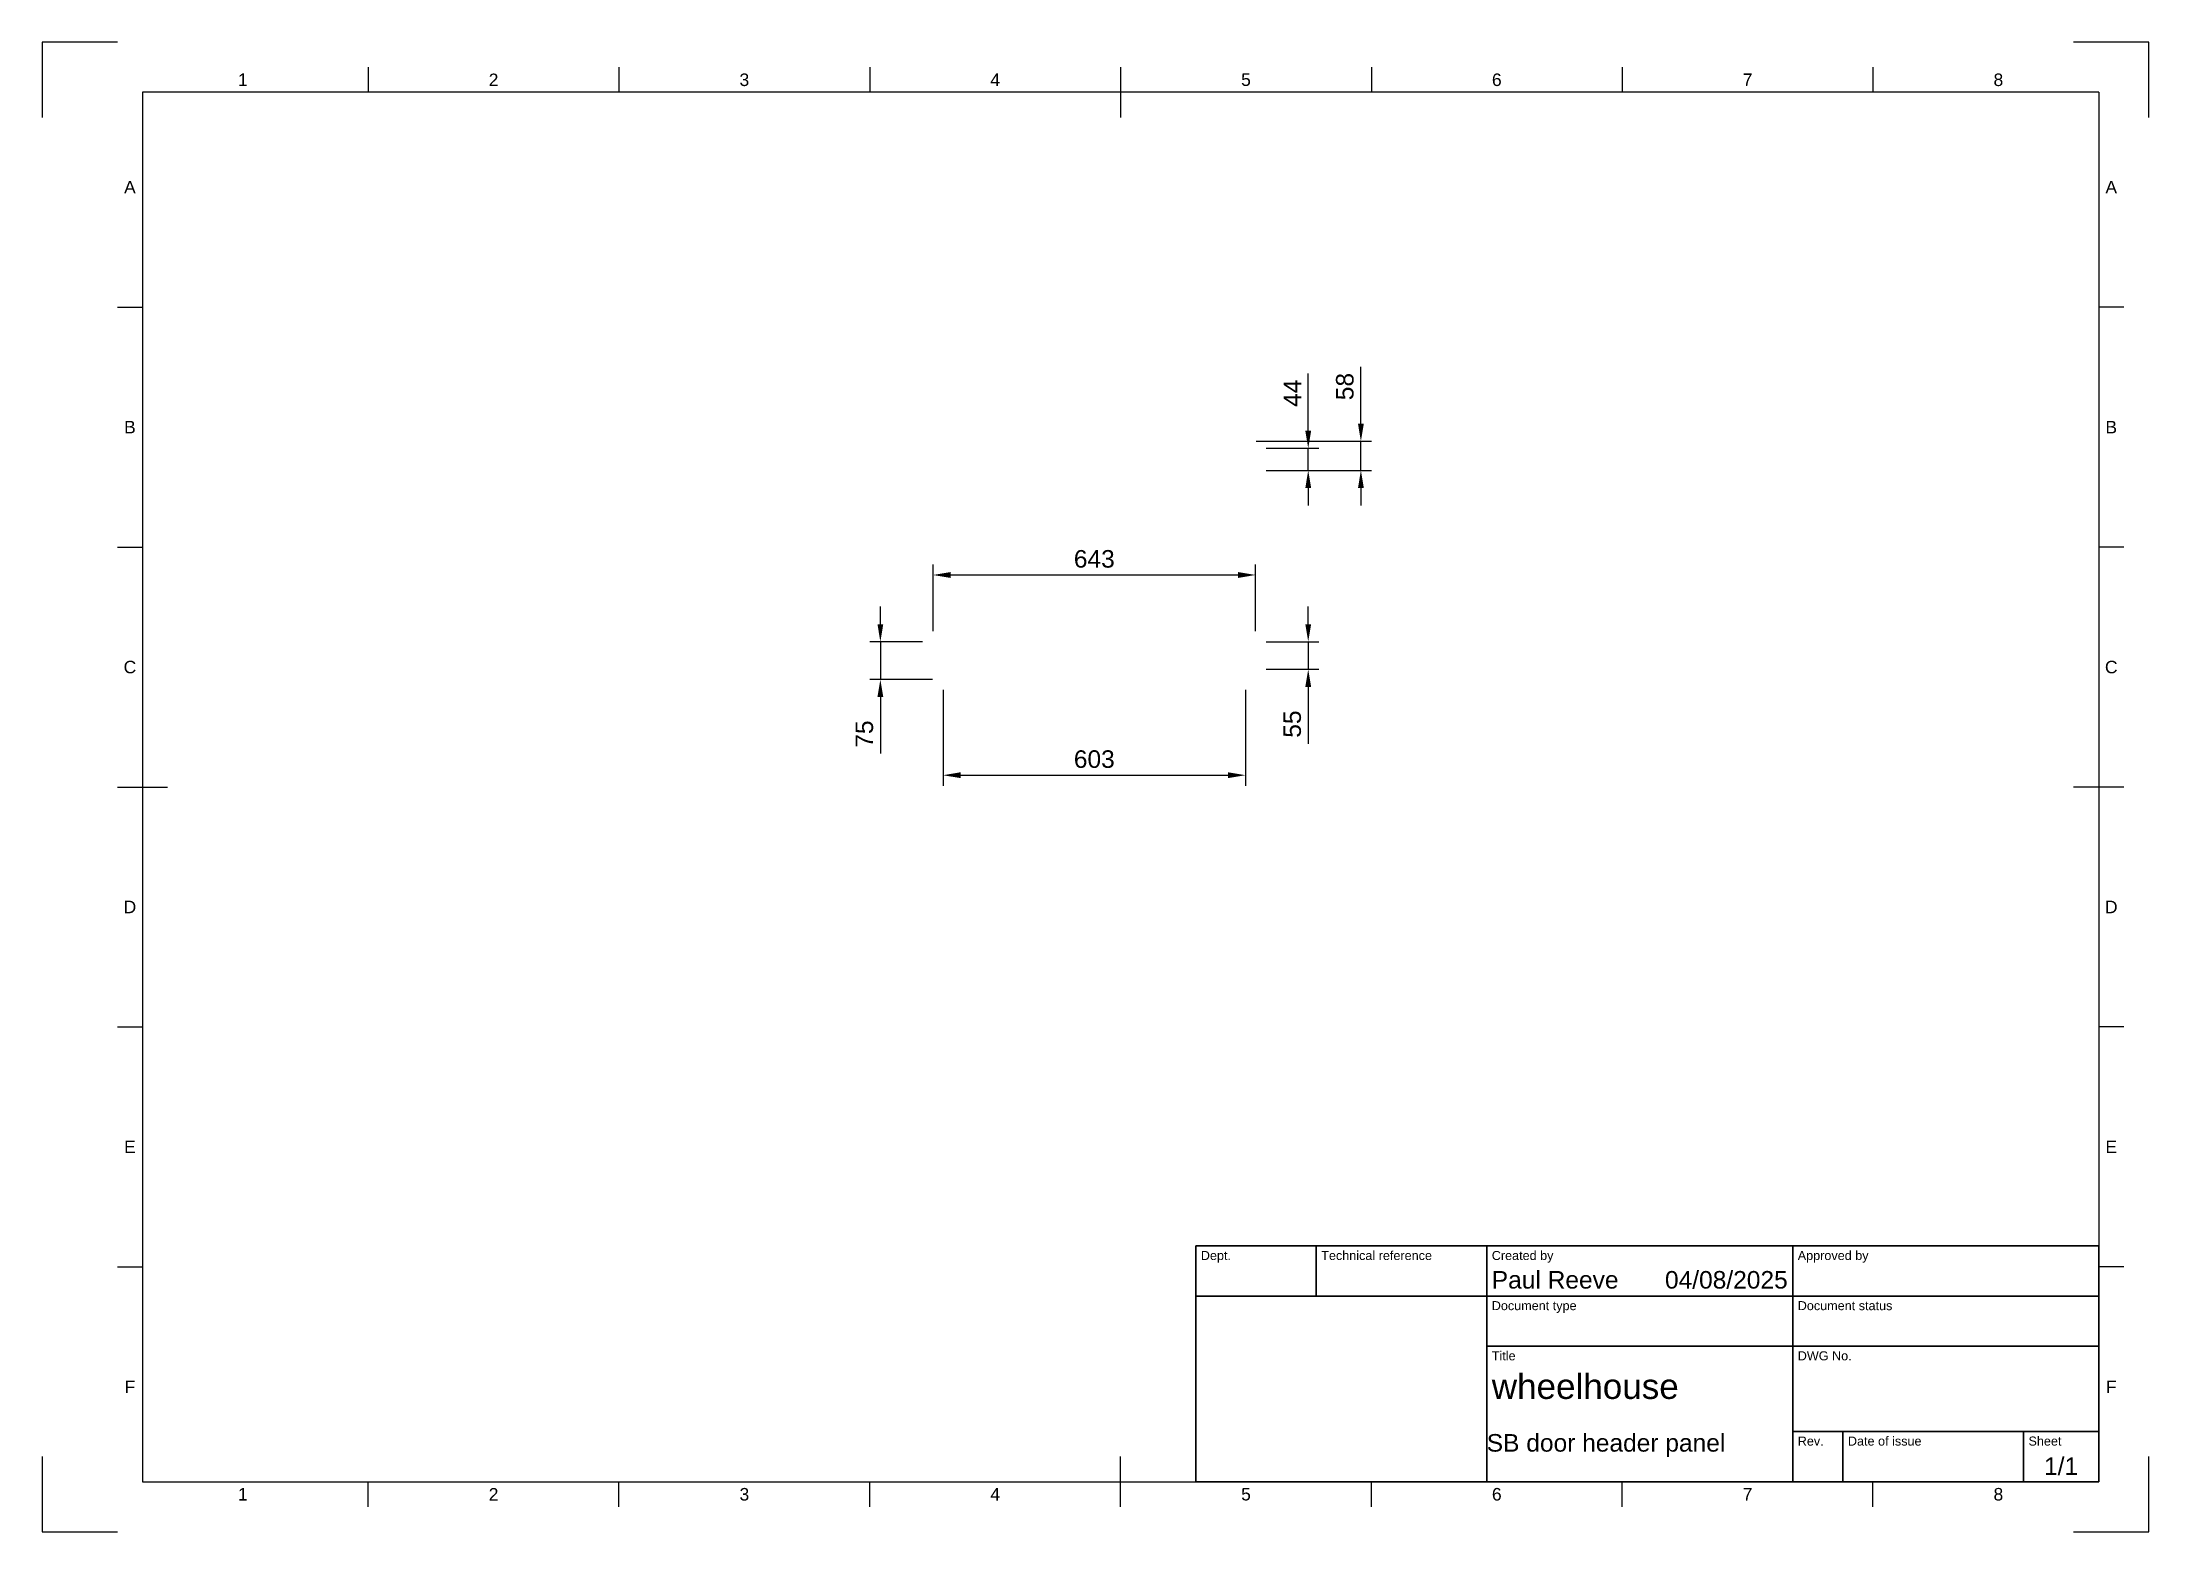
# Paper-space layout 'Sheet1' of a CAD drawing. Header units: millimetres. Extents: x 0 to 420, y 0 to 297.
import ezdxf
from ezdxf.enums import TextEntityAlignment as Align

# ---------------------------------------------------------------- set-up
doc = ezdxf.new("R2010")
doc.units = ezdxf.units.MM
doc.header["$LTSCALE"] = 0.75
for name, color, linetype, lineweight in [('BORDER', 7, 'Continuous', 25), ('FD_Dimensions', 7, 'Continuous', 25), ('Notes', 7, 'Continuous', 25), ('TITLEBLOCK', 7, 'Continuous', 35)]:
    doc.layers.add(name, color=color, linetype=linetype, lineweight=lineweight)
doc.styles.add('FusionTitle', font='Arial.ttf')
doc.styles.get("Standard").update_dxf_attribs({"font": 'Arial.ttf'})
doc.dimstyles.new('Dim-ISO-25', dxfattribs={"dimtxt": 3.5, "dimasz": 3.5, "dimexe": 2.1, "dimexo": 2.1, "dimgap": 1.4, "dimtad": 1, "dimzin": 12, "dimdsep": 46, "dimtxsty": 'Standard', "dimcen": 0, "dimazin": 3, "dimtp": 0.1, "dimtm": 0.1, "dimtfac": 0.714286, "dimtmove": 0, "dimatfit": 3, "dimfxl": 1, "dimtzin": 12, "dimarcsym": 0})

# ---------------------------------------------------------------- blocks, each defined once
blk = doc.blocks.new('ISO_A3_SHEET')
at = {"layer": 'BORDER'}
for p, q in [((65, 292), (65, 287)), ((115, 292), (115, 287)), ((165, 292), (165, 287)), ((215, 292), (215, 282)), ((265, 292), (265, 287)), ((315, 292), (315, 287)), ((365, 292), (365, 287)), ((410, 287), (20, 287)), ((20, 287), (20, 10)), ((410, 287), (410, 10)), ((15, 244.16666), (20, 244.16666)), ((415, 244.16666), (410, 244.16666)), ((15, 196.33333), (20, 196.33333)), ((415, 196.33333), (410, 196.33333)), ((15, 148.5), (25, 148.5)), ((415, 148.5), (405, 148.5)), ((15, 100.66667), (20, 100.66667)), ((415, 100.66667), (410, 100.66667)), ((15, 52.83334), (20, 52.83334)), ((415, 52.83334), (410, 52.83334)), ((215, 5), (215, 15)), ((20, 10), (410, 10)), ((65, 5), (65, 10)), ((115, 5), (115, 10)), ((165, 5), (165, 10)), ((265, 5), (265, 10)), ((315, 5), (315, 10)), ((365, 5), (365, 10))]:
    blk.add_line(p, q, dxfattribs=at)
at = {"layer": 'Defpoints'}
for p, q in [((15, 297), (0, 297)), ((0, 297), (0, 282)), ((420, 297), (405, 297)), ((420, 282), (420, 297)), ((0, 15), (0, 0)), ((420, 0), (420, 15)), ((0, 0), (15, 0)), ((405, 0), (420, 0))]:
    blk.add_line(p, q, dxfattribs=at)
at = {"layer": 'BORDER', "style": 'FusionTitle'}
for s, p in [('1', (40, 289.5)), ('2', (90, 289.5)), ('3', (140, 289.5)), ('4', (190, 289.5)), ('5', (240, 289.5)), ('6', (290, 289.5)), ('7', (340, 289.5)), ('8', (390, 289.5)), ('A', (17.5, 268.08333)), ('A', (412.5, 268.08333)), ('B', (17.5, 220.25)), ('B', (412.5, 220.25)), ('C', (17.5, 172.41667)), ('C', (412.5, 172.41667)), ('D', (17.5, 124.58334)), ('D', (412.5, 124.58334)), ('E', (17.5, 76.75001)), ('E', (412.5, 76.75001)), ('F', (17.5, 28.91668)), ('F', (412.5, 28.91668)), ('1', (40, 7.5)), ('2', (90, 7.5)), ('3', (140, 7.5)), ('4', (190, 7.5)), ('5', (240, 7.5)), ('6', (290, 7.5)), ('7', (340, 7.5)), ('8', (390, 7.5))]:
    blk.add_text(s, height=2.5, dxfattribs=at).set_placement(p, align=Align.MIDDLE)
blk = doc.blocks.new('ISO_TITLEBLOCK')
at = {"layer": 'TITLEBLOCK'}
for p, q in [((0, 47), (-180, 47)), ((-180, 47), (-180, 0)), ((-156, 37), (-156, 47)), ((-122, 0), (-122, 47)), ((-61, 0), (-61, 47)), ((0, 0), (0, 47)), ((-180, 37), (0, 37)), ((-122, 27), (0, 27)), ((-61, 10), (0, 10)), ((-51, 0), (-51, 10)), ((-15, 0), (-15, 10)), ((-180, 0), (0, 0))]:
    blk.add_line(p, q, dxfattribs=at)
at = {"layer": 'TITLEBLOCK', "style": 'FusionTitle'}
for s, p in [('Dept.', (-179, 46)), ('Technical reference', (-155, 46)), ('Created by', (-121, 46)), ('Approved by', (-60, 46)), ('Document type', (-121, 36)), ('Document status', (-60, 36)), ('Title', (-121, 26)), ('DWG No.', (-60, 26)), ('Rev.', (-60, 9)), ('Date of issue', (-50, 9)), ('Sheet', (-14, 9))]:
    blk.add_text(s, height=1.8, dxfattribs=at).set_placement(p, align=Align.TOP_LEFT)
for tag, height, p in [('DEPT', 3.5, (-179, 42)), ('TECHNICAL_REFERENCE', 3.5, (-155, 42)), ('CREATED_BY', 3.5, (-121, 42)), ('APPROVED_BY', 3.5, (-60, 42)), ('DOCUMENT_TYPE', 3.5, (-121, 32)), ('DOCUMENT_STATUS', 3.5, (-60, 32)), ('TITLE_1', 5, (-121, 21.5)), ('TITLE_2', 5, (-121, 14)), ('TITLE_3', 5, (-121, 6.5)), ('DATE_OF_ISSUE', 3.5, (-50, 5))]:
    blk.add_attdef(tag, text='', height=height, dxfattribs=at).set_placement(p, align=Align.TOP_LEFT)
for tag, p in [('CREATED_DATE', (-62, 42)), ('APPROVED_DATE', (-0.99, 42))]:
    blk.add_attdef(tag, text='', height=3.5, dxfattribs=at).set_placement(p, align=Align.TOP_RIGHT)
for tag, height, p in [('DRAWING_NUMBER', 5, (-30.5, 19.75)), ('REV', 3.5, (-56, 4.85)), ('SHEET', 3.5, (-7.5, 4.85))]:
    blk.add_attdef(tag, text='', height=height, dxfattribs=at).set_placement(p, align=Align.TOP_CENTER)
blk = doc.blocks.new('*D33')
at = {"layer": 'Defpoints', "color": 0, "transparency": 16777216}
for p in [(241.91, 190.77), (177.61, 177.46), (241.91, 177.46)]:
    blk.add_point(p, dxfattribs=at)
at = {"layer": 'FD_Dimensions', "color": 0, "lineweight": -2, "transparency": 16777216}
for p, q in [((177.61, 179.56), (177.61, 192.87)), ((181.11, 190.77), (238.41, 190.77)), ((241.91, 179.56), (241.91, 192.87))]:
    blk.add_line(p, q, dxfattribs=at)
at = {"layer": 'FD_Dimensions', "color": 0, "transparency": 16777216}
for points in [[(181.11, 191.35), (181.11, 190.18), (177.61, 190.77)], [(238.41, 191.35), (238.41, 190.18), (241.91, 190.77)]]:
    blk.add_solid(points, dxfattribs=at)
at = {"layer": 'FD_Dimensions', "color": 0, "transparency": 16777216, "insert": (209.76, 193.96), "char_height": 3.5, "attachment_point": 5}
blk.add_mtext('643', dxfattribs=at)
blk = doc.blocks.new('*D34')
at = {"layer": 'Defpoints', "color": 0, "transparency": 16777216}
for p in [(179.61, 169.96), (239.91, 169.96), (239.91, 150.85)]:
    blk.add_point(p, dxfattribs=at)
at = {"layer": 'FD_Dimensions', "color": 0, "lineweight": -2, "transparency": 16777216}
for p, q in [((179.61, 167.86), (179.61, 148.75)), ((239.91, 167.86), (239.91, 148.75)), ((183.11, 150.85), (236.41, 150.85))]:
    blk.add_line(p, q, dxfattribs=at)
at = {"layer": 'FD_Dimensions', "color": 0, "transparency": 16777216}
for points in [[(183.11, 151.44), (183.11, 150.27), (179.61, 150.85)], [(236.41, 151.44), (236.41, 150.27), (239.91, 150.85)]]:
    blk.add_solid(points, dxfattribs=at)
at = {"layer": 'FD_Dimensions', "color": 0, "transparency": 16777216, "insert": (209.76, 154.04), "char_height": 3.5, "attachment_point": 5}
blk.add_mtext('603', dxfattribs=at)
blk = doc.blocks.new('*D35')
at = {"layer": 'Defpoints', "color": 0, "transparency": 16777216}
for p in [(241.91, 177.46), (241.91, 171.96), (252.41, 171.96)]:
    blk.add_point(p, dxfattribs=at)
at = {"layer": 'FD_Dimensions', "color": 0, "lineweight": -2, "transparency": 16777216}
for p, q in [((252.41, 180.96), (252.41, 184.46)), ((244.01, 177.46), (254.51, 177.46)), ((252.41, 177.46), (252.41, 171.96)), ((244.01, 171.96), (254.51, 171.96)), ((252.41, 168.46), (252.41, 157.12))]:
    blk.add_line(p, q, dxfattribs=at)
at = {"layer": 'FD_Dimensions', "color": 0, "transparency": 16777216}
for points in [[(251.83, 180.96), (252.99, 180.96), (252.41, 177.46)], [(251.83, 168.46), (252.99, 168.46), (252.41, 171.96)]]:
    blk.add_solid(points, dxfattribs=at)
at = {"layer": 'FD_Dimensions', "color": 0, "transparency": 16777216, "insert": (249.23, 161.04), "char_height": 3.5, "attachment_point": 5, "rotation": 90}
blk.add_mtext('55', dxfattribs=at)
blk = doc.blocks.new('*D36')
at = {"layer": 'Defpoints', "color": 0, "transparency": 16777216}
for p in [(177.61, 177.46), (167.11, 169.96), (179.61, 169.96)]:
    blk.add_point(p, dxfattribs=at)
at = {"layer": 'FD_Dimensions', "color": 0, "lineweight": -2, "transparency": 16777216}
for p, q in [((167.11, 180.96), (167.11, 184.46)), ((175.51, 177.46), (165.01, 177.46)), ((167.11, 177.46), (167.11, 169.96)), ((177.51, 169.96), (165.01, 169.96)), ((167.11, 166.46), (167.11, 155.15))]:
    blk.add_line(p, q, dxfattribs=at)
at = {"layer": 'FD_Dimensions', "color": 0, "transparency": 16777216}
for points in [[(166.53, 180.96), (167.69, 180.96), (167.11, 177.46)], [(166.53, 166.46), (167.69, 166.46), (167.11, 169.96)]]:
    blk.add_solid(points, dxfattribs=at)
at = {"layer": 'FD_Dimensions', "color": 0, "transparency": 16777216, "insert": (163.93, 159.05), "char_height": 3.5, "attachment_point": 5, "rotation": 90}
blk.add_mtext('75', dxfattribs=at)
blk = doc.blocks.new('*D37')
at = {"layer": 'Defpoints', "color": 0, "transparency": 16777216}
for p in [(241.91, 216.02), (252.41, 216.02), (241.91, 211.62)]:
    blk.add_point(p, dxfattribs=at)
at = {"layer": 'FD_Dimensions', "color": 0, "lineweight": -2, "transparency": 16777216}
for p, q in [((252.41, 219.52), (252.41, 230.96)), ((244.01, 216.02), (254.51, 216.02)), ((252.41, 211.62), (252.41, 216.02)), ((244.01, 211.62), (254.51, 211.62)), ((252.41, 208.12), (252.41, 204.62))]:
    blk.add_line(p, q, dxfattribs=at)
at = {"layer": 'FD_Dimensions', "color": 0, "transparency": 16777216}
for points in [[(251.83, 219.52), (252.99, 219.52), (252.41, 216.02)], [(251.83, 208.12), (252.99, 208.12), (252.41, 211.62)]]:
    blk.add_solid(points, dxfattribs=at)
at = {"layer": 'FD_Dimensions', "color": 0, "transparency": 16777216, "insert": (249.26, 226.99), "char_height": 3.5, "attachment_point": 5, "rotation": 90}
blk.add_mtext('44', dxfattribs=at)
blk = doc.blocks.new('*D38')
at = {"layer": 'Defpoints', "color": 0, "transparency": 16777216}
for p in [(239.91, 217.42), (262.91, 217.42), (241.91, 211.62)]:
    blk.add_point(p, dxfattribs=at)
at = {"layer": 'FD_Dimensions', "color": 0, "lineweight": -2, "transparency": 16777216}
for p, q in [((262.91, 220.92), (262.91, 232.24)), ((242.01, 217.42), (265.01, 217.42)), ((262.91, 211.62), (262.91, 217.42)), ((244.01, 211.62), (265.01, 211.62)), ((262.91, 208.12), (262.91, 204.62))]:
    blk.add_line(p, q, dxfattribs=at)
at = {"layer": 'FD_Dimensions', "color": 0, "transparency": 16777216}
for points in [[(262.33, 220.92), (263.49, 220.92), (262.91, 217.42)], [(262.33, 208.12), (263.49, 208.12), (262.91, 211.62)]]:
    blk.add_solid(points, dxfattribs=at)
at = {"layer": 'FD_Dimensions', "color": 0, "transparency": 16777216, "insert": (259.72, 228.33), "char_height": 3.5, "attachment_point": 5, "rotation": 90}
blk.add_mtext('58', dxfattribs=at)

psp = doc.layouts.new('Sheet1')

# ---------------------------------------------------------------- block references
at = {"layer": 'BORDER'}
psp.add_blockref('ISO_A3_SHEET', (0, 0), dxfattribs=at)
at = {"layer": 'TITLEBLOCK'}
psp.add_blockref('ISO_TITLEBLOCK', (410, 10), dxfattribs=at).add_auto_attribs({'CREATED_DATE': '04/08/2025', 'SHEET': '1/1', 'TITLE_1': 'wheelhouse', 'CREATED_BY': 'Paul Reeve'})

# ---------------------------------------------------------------- texts
at = {"layer": 'Notes', "insert": (288, 37), "char_height": 3.5, "attachment_point": 1}
psp.add_mtext_dynamic_manual_height_columns('\\P\\P\\PSB door header panel', width=61, gutter_width=17.5, heights=[0], dxfattribs=at)

# ---------------------------------------------------------------- dimensions: what is measured, and where the dimension line sits
at = {"layer": 'FD_Dimensions'}
for base, p1, p2, picture, middle in [((262.9097, 217.4222), (241.9097, 211.6222), (239.9097, 217.4222), '*D38', (259.7227, 228.3326)), ((252.4097, 216.0222), (241.9097, 211.6222), (241.9097, 216.0222), '*D37', (249.2597, 226.9923)), ((167.1097, 169.9585), (177.6097, 177.4585), (179.6097, 169.9585), '*D36', (163.9299, 159.0528)), ((252.4097, 171.9585), (241.9097, 177.4585), (241.9097, 171.9585), '*D35', (249.2299, 161.0385))]:
    dim = psp.add_linear_dim(base=base, p1=p1, p2=p2, angle=90, dimstyle='Dim-ISO-25', override={"dimlfac": -10, "dimclrd": 0, "dimclre": 0}, dxfattribs=at)
    dim.commit()
    dim.dimension.update_dxf_attribs({"geometry": picture, "text_midpoint": middle})
for base, p1, p2, picture, middle in [((241.9097, 190.7678), (177.6097, 177.4585), (241.9097, 177.4585), '*D33', (209.7597, 193.956)), ((239.9097, 150.8544), (179.6097, 169.9585), (239.9097, 169.9585), '*D34', (209.7597, 154.0426))]:
    dim = psp.add_linear_dim(base=base, p1=p1, p2=p2, dimstyle='Dim-ISO-25', override={"dimlfac": -10, "dimclrd": 0, "dimclre": 0}, dxfattribs=at)
    dim.commit()
    dim.dimension.update_dxf_attribs({"geometry": picture, "text_midpoint": middle})

doc.saveas('drawing.dxf')
